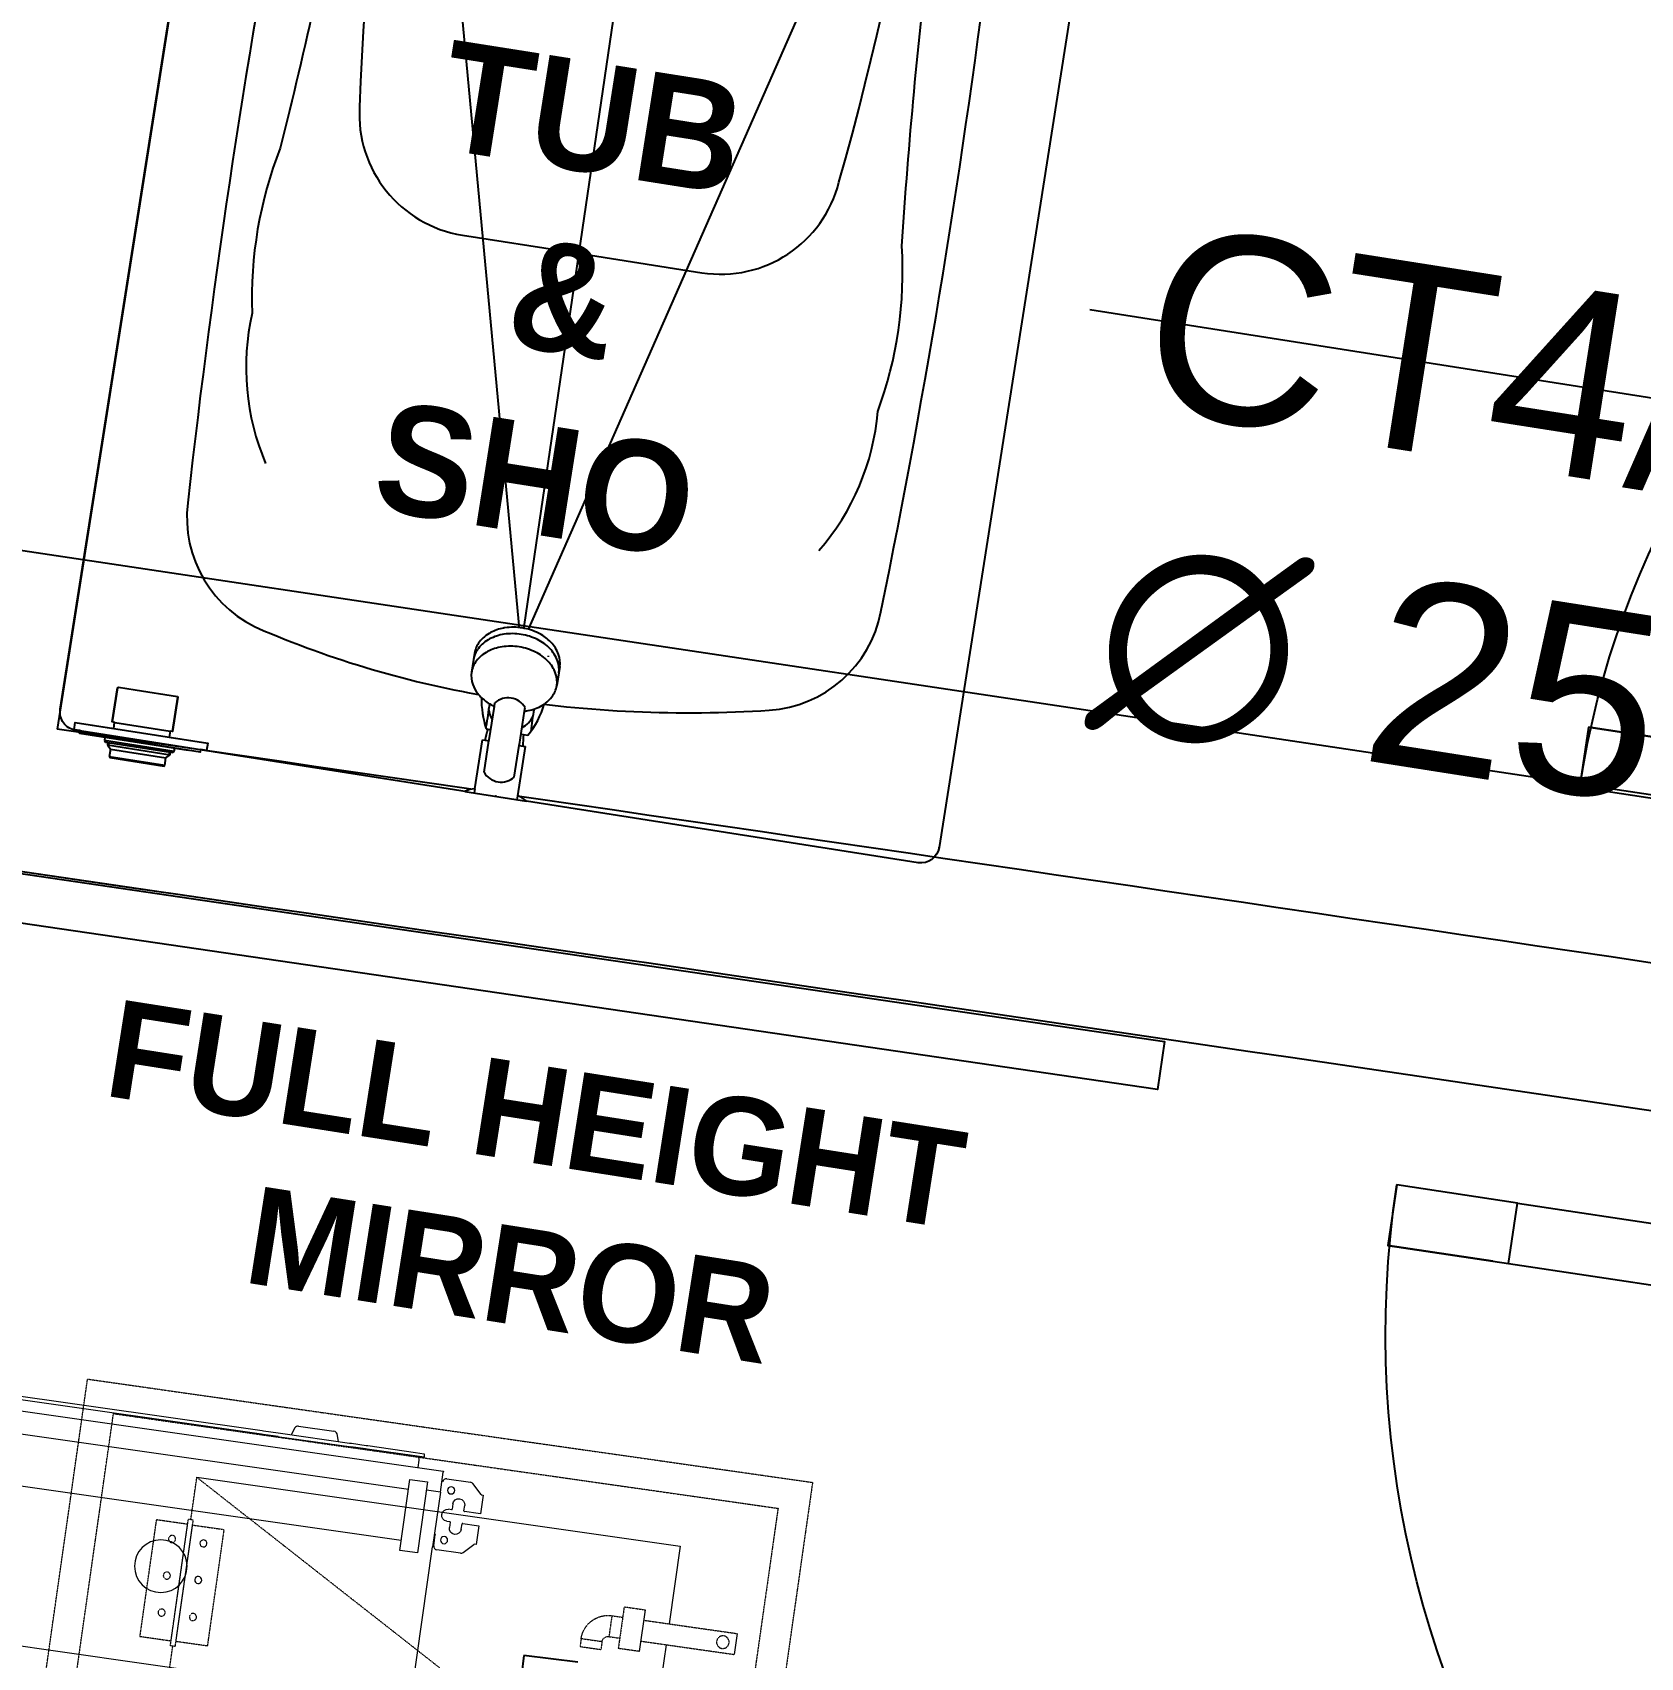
# Model space of a CAD drawing. Extents: x -678889171 to 586587, y -792238163 to 335485.
# Drawn here: x 29565 to 30882, y 31963 to 33295 of the extents above; entities that cross this region are included whole.
import ezdxf
from ezdxf import colors
from ezdxf.entities.mleader import LeaderData, LeaderLine
from ezdxf.math import Vec2, Vec3

# ---------------------------------------------------------------- set-up
doc = ezdxf.new("R2010")
doc.units = 0
doc.header["$MEASUREMENT"] = 0
doc.set_wipeout_variables(frame=1)
doc.linetypes.add('HIDDEN', pattern=[0.375, 0.25, -0.125])
doc.linetypes.add('XR-Typ32 7th to11Th$0$XR-A-TYP-2-3-4-6-7-8-9-10$0$HIDDEN', pattern=[0.375, 0.25, -0.125])
doc.layers.get('0').update_dxf_attribs({"color": 8})
doc.layers.get('Defpoints').update_dxf_attribs({"color": 252})
for name, color, linetype in [('1', 8, 'Continuous'), ('9TH-FURN$0$XR-A-TYP-7-8-9-10$0$I-GLAZ-FULL', 252, 'Continuous'), ('9TH-FURN$0$XR-A-TYP-7-8-9-10$0$I-SPCL', 252, 'Continuous'), ('E-POW-BLOCK', 4, 'Continuous'), ('E-SWIT-AIR', 6, 'Continuous'), ('E-TEXT', 3, 'Continuous'), ('XR-A-5TH floor-Ceiling$0$A-SITE-PATT', 12, 'Continuous'), ('XR-A-9TH-FLOOR$0$A-WALL', 252, 'Continuous'), ('XR-Typ32 7th to11Th$0$A-FURN-SANT', 252, 'Continuous'), ('XR-Typ32 7th to11Th$0$A-WALL', 252, 'Continuous'), ('XR-Typ32 7th to11Th$0$XR-A-TYP-2-3-4-6-7-8-9-10$0$A-DOOR', 252, 'Continuous'), ('XR-Typ32 7th to11Th$0$XR-A-TYP-2-3-4-6-7-8-9-10$0$A-FLOR-OVHD', 252, 'XR-Typ32 7th to11Th$0$XR-A-TYP-2-3-4-6-7-8-9-10$0$HIDDEN'), ('XR-Typ32 7th to11Th$0$XREF_3BR$0$I-WC', 252, 'Continuous')]:
    doc.layers.add(name, color=color, linetype=linetype)
for name, color, linetype, lineweight in [('14- SAD FLEX', 30, 'Continuous', 0), ('2-MH TEXT', 2, 'Continuous', 0), ('Air Outlets', 8, 'Continuous', 0), ('LATS_EQ_IDU', 7, 'Continuous', 0)]:
    doc.layers.add(name, color=color, linetype=linetype, lineweight=lineweight)
doc.styles.add('9TH-FURN$0$XR-A-TYP-7-8-9-10$0$XREF_1BR$0$KZT', font='')
doc.styles.add('ROMANS', font='romans.shx')
doc.styles.get("Standard").update_dxf_attribs({"font": 'arial.ttf'})
doc.styles.add('Work$0$E-M.MODUL', font='romans.shx', dxfattribs={"width": 0.8})
doc.styles.add('XR-Typ32 7th to11Th$0$XREF_1BR$0$KZT', font='')
doc.styles.get('9TH-FURN$0$XR-A-TYP-7-8-9-10$0$XREF_1BR$0$KZT').set_extended_font_data('AvantGarde LT Medium', bold=True)
doc.styles.get('XR-Typ32 7th to11Th$0$XREF_1BR$0$KZT').set_extended_font_data('AvantGarde LT Medium', bold=True)
doc.dimstyles.new('Work$0$S-DIM', dxfattribs={"dimscale": 500, "dimtxt": 0.2065, "dimasz": 0.104, "dimexe": 0, "dimexo": 0, "dimgap": 0, "dimtad": 0, "dimdec": 0, "dimzin": 0, "dimdsep": 46, "dimtxsty": 'Work$0$E-M.MODUL', "dimcen": 0.25, "dimclrd": 5, "dimclre": 5, "dimclrt": 1, "dimadec": 0, "dimazin": 0, "dimtfac": 1, "dimtdec": 0, "dimtofl": 0, "dimtmove": 0, "dimatfit": 3, "dimfxl": 1, "dimtolj": 1, "dimtzin": 0, "dimlwe": 13, "dimarcsym": 0})

# ---------------------------------------------------------------- blocks, each defined once
blk = doc.blocks.new('*U2788')
at = {"layer": '14- SAD FLEX', "color": 0, "linetype": 'HIDDEN', "ltscale": 0.1}
for p, q in [((0, 0), (0, 600.0841646477638)), ((0, 600.0841646477638), (600.0833275471232, 600.0841646477638)), ((600.0833275471232, 600.0841646477638), (600.0833275471232, 0)), ((25.00347202917328, 25.00350676415837), (25.00347202917328, 575.0806578837801)), ((25.00347202917328, 575.0806578837801), (575.0798555178917, 575.0806578837801)), ((575.0798555178917, 575.0806578837801), (575.0798555178917, 25.00350676415837)), ((100.0188423113432, 497.9218231859413), (100.0188423113432, 533.0120474935538)), ((100.0188423113432, 533.0120474935538), (500.0396741981094, 302.1586737747857)), ((97.98124891385669, 493.8466304255562), (72.03182511980413, 493.8466304255562)), ((72.03182511980413, 493.8466304255562), (72.03182511980413, 397.3981338289013)), ((97.98124881769763, 393.322941068458), (97.98124901007395, 497.9218231859413)), ((102.0564357088879, 497.9218231859413), (97.98124901007395, 497.9218231859413)), ((97.98124891385669, 397.3981338289013), (97.98124891385669, 493.8466308104835)), ((102.0564357088879, 393.322941068458), (102.0564357088879, 497.9218231859413)), ((102.0564357088879, 397.3981338289013), (102.0564356126124, 493.8466308104835)), ((102.0564356126124, 493.8466296558181), (128.0058595028822, 493.8466304255562)), ((128.0058595028822, 493.8466304255562), (128.0058595028822, 397.3981338289013)), ((452.7255636615446, 468.7580280478433), (461.6640898614423, 468.7580280478433)), ((452.7255636615446, 468.758027662916), (452.7255635653273, 451.4878382303432)), ((461.6640898614423, 477.3929597700044), (461.6640898614423, 442.9290411033871)), ((461.6640898614423, 477.3929597700044), (478.9342539886711, 477.3929597700044)), ((478.9342539886711, 468.7580280478433), (556.4645261222031, 468.7580280478433)), ((430.4547047051601, 446.4871369545435), (430.4547047051601, 439.8211787930195)), ((447.7248693133588, 446.4871369545435), (430.4547047051601, 446.4871369545435)), ((447.7248693133588, 439.8211787930195), (430.4547047051601, 439.8211787930195)), ((447.7248693133588, 446.4871369545435), (447.7248693133588, 439.8211787930195)), ((452.7255635653273, 451.4878382303432), (461.6640898614423, 451.4878393849212)), ((478.9342539886711, 442.9290411033871), (461.6640898614423, 442.9290411033871)), ((478.9342539886711, 451.4878393849212), (556.4645261222031, 451.4878397698485)), ((72.03182511980413, 397.3981338289013), (97.98124891385669, 397.3981338289013)), ((102.0564356260584, 393.322941068458), (97.98124881769763, 393.322941068458)), ((100.0188423113723, 220.3619035364391), (100.0188423113432, 393.322941068458)), ((128.0058595028822, 397.3981338289013), (102.0564358049887, 397.3981334439741)), ((500.0396741981094, 302.1586737747857), (99.9999999999709, 38.3633893840306)), ((72.03182511980413, 119.8382137950393), (72.03182511980413, 216.2867103916942)), ((72.03182511980413, 216.2867103916942), (97.98124891385669, 216.2867103916942)), ((97.98124881769763, 220.3619035369775), (97.98124901007395, 115.763021034596)), ((102.0564357088879, 220.3619035369775), (102.0564357088879, 115.763021034596)), ((128.0058595028822, 216.2867103916942), (102.0564358049887, 216.2867103916942)), ((128.0058595028822, 119.8382137950393), (128.0058595028822, 216.2867103916942)), ((461.5999838921416, 160.7362504821358), (461.5999838921416, 126.2771174738446)), ((461.5999838921416, 160.7362504821358), (478.8677498850448, 160.7362504821358)), ((478.8677498850448, 160.7362504821358), (478.8677498850448, 126.2771174738446)), ((452.6626988956414, 152.1025174213428), (461.5999838921416, 152.1025174213428)), ((452.6626988956414, 152.1025170364737), (452.6626987994241, 134.8347261266172)), ((478.8677498850448, 152.1025174213428), (556.387256168091, 152.1025174213428)), ((556.387256168091, 152.1025178062118), (556.3872560718737, 134.8347272810788)), ((452.6626987994241, 134.8347261266172), (461.5999838921416, 134.8347268962098)), ((478.8677498850448, 134.8347268962098), (556.387256168091, 134.8347272810788)), ((97.98124910640763, 119.8382134101994), (72.03182511980413, 119.8382137950393)), ((100.0049543550995, 38.3633893840306), (100.0000006955233, 119.8382133802515)), ((102.0564356126124, 119.8382137950393), (128.0058595028822, 119.8382137950393)), ((430.3949324698478, 129.834718863116), (430.3949324698478, 123.1696863363468)), ((447.6626989437209, 129.834718863116), (430.3949324698478, 129.834718863116)), ((447.6626989437209, 123.1696863363468), (430.3949324698478, 123.1696863363468)), ((447.6626989437209, 129.834718863116), (447.6626989437209, 123.1696863363468)), ((478.8677498850448, 126.2771174738446), (461.5999838921416, 126.2771174738446)), ((574.9999999518623, 25.00003477823338), (25.00000004805042, 25.00003477821883)), ((575.0798555178917, 25.00350676415837), (25.00347202917328, 25.00350676415837)), ((600, 0), (0, 0)), ((600.0833275471232, 0), (0, 0))]:
    blk.add_line(p, q, dxfattribs=at)
at = {"layer": '14- SAD FLEX', "color": 0}
for p, q in [((100.0188423113432, 533.0120474935538), (500.0743940094253, 533.0120478784811)), ((500.0743940094253, 533.0120478784811), (500.0647303540609, 468.7580280478287)), ((478.9342539886711, 477.3929597700044), (478.9342539886711, 442.9290411033871)), ((556.4645261222031, 468.758028432625), (556.4645260259858, 451.4878397698485)), ((500.0621329577989, 451.4878394897823), (500.0171061007131, 152.1025174213719)), ((97.98124881769763, 220.3619035359297), (102.0564357088879, 220.3619035369775)), ((500.0145090651349, 134.8347270012455), (499.9999999999709, 38.36338899919065)), ((102.0564356126124, 115.763021034596), (97.98124891385669, 115.763021034596)), ((99.9999999999709, 38.3633893840306), (499.9999999999709, 38.36338899919065))]:
    blk.add_line(p, q, dxfattribs=at)
at = {"layer": '14- SAD FLEX', "color": 0, "linetype": 'HIDDEN', "ltscale": 0.1, "extrusion": (-1.42399754853411e-13, -1.034918396585503e-17, -1)}
for centre in [(87.04413031798322, 480.1361383043259), (87.04413031798322, 449.8769432400732), (87.04413031798322, 419.2365421492577), (87.04413031798322, 163.8079009805224), (87.04413031798322, 133.5487059163279)]:
    blk.add_ellipse(centre, major_axis=(-0.06903214442768882, 2.914282286183419), ratio=0.9999986121527408, start_param=-1.547113260106945, end_param=4.736072047072639, dxfattribs=at)
at = {"layer": '14- SAD FLEX', "color": 0, "extrusion": (-1.423996162431592e-13, -1.159286019481091e-17, -0.9999999999999999)}
for centre in [(112.9935543045867, 480.1361383043259), (112.9935543045867, 449.8769432400732)]:
    blk.add_ellipse(centre, major_axis=(-0.09644531499280751, 2.913503903163032), ratio=0.9999986437471204, start_param=-1.537705593972815, end_param=4.745479713206769, dxfattribs=at)
at = {"layer": '14- SAD FLEX', "color": 0, "linetype": 'HIDDEN', "ltscale": 0.1, "extrusion": (-1.424000002475513e-13, -7.243162160348683e-19, -1)}
blk.add_ellipse((452.7255636615446, 446.4871369545435), major_axis=(0.007611438425366701, 22.2708894077617), ratio=0.9999985958797056, start_param=4.712047214624809, end_param=6.282843540459943, dxfattribs=at)
at = {"layer": '14- SAD FLEX', "color": 0, "linetype": 'HIDDEN', "ltscale": 0.1, "extrusion": (-1.423997549143763e-13, 4.416304190340832e-18, -1)}
blk.add_ellipse((545.7596911294386, 460.1229339088459), major_axis=(0.2859749141306694, 5.153106055716046), ratio=0.9999985931171109, start_param=4.656950285228202, end_param=10.94013559240779, dxfattribs=at)
at = {"layer": '14- SAD FLEX', "color": 0, "linetype": 'HIDDEN', "ltscale": 0.1, "extrusion": (-1.423999764817295e-13, -2.73921528487805e-18, -1)}
blk.add_ellipse((452.7255636615446, 446.4871369545435), major_axis=(-0.04293327599886879, 5.000516972191451), ratio=0.9999986144440955, start_param=-1.562210782169351, end_param=0.008585568415928169, dxfattribs=at)
at = {"layer": '14- SAD FLEX', "color": 0, "linetype": 'HIDDEN', "ltscale": 0.1, "extrusion": (-1.423996162431592e-13, -1.159286019481091e-17, -0.9999999999999999)}
for centre in [(112.9935543045867, 419.2365421492577), (112.9935543045867, 194.4483020713087), (112.9935543045867, 163.8079009805224), (112.9935543045867, 133.5487059163279)]:
    blk.add_ellipse(centre, major_axis=(-0.09644531499280751, 2.913503903163032), ratio=0.9999986437471204, start_param=-1.537705593972815, end_param=4.745479713206769, dxfattribs=at)
at = {"layer": '14- SAD FLEX', "color": 0, "extrusion": (-1.42399754853411e-13, -1.034918396585503e-17, -1)}
blk.add_ellipse((87.04413031798322, 194.4483020713087), major_axis=(-0.06903214442768882, 2.914282286183419), ratio=0.9999986121527408, start_param=-1.547113260106945, end_param=4.736072047072639, dxfattribs=at)
at = {"layer": '14- SAD FLEX', "color": 0, "linetype": 'HIDDEN', "ltscale": 0.1, "extrusion": (-1.424000002498914e-13, -7.311757154057209e-19, -1)}
blk.add_ellipse((452.6626988956414, 129.834718863116), major_axis=(0.0076103815013283, 22.26779687294046), ratio=0.9999985958797054, start_param=4.712047214624809, end_param=6.282843540459943, dxfattribs=at)
at = {"layer": '14- SAD FLEX', "color": 0, "linetype": 'HIDDEN', "ltscale": 0.1, "extrusion": (-1.423998156000341e-13, 3.322782993294559e-18, -1)}
blk.add_ellipse((545.6839076482865, 143.4686223511671), major_axis=(0.2859352036654175, 5.15239049561321), ratio=0.999998593117111, start_param=4.656950285228202, end_param=10.94013559240779, dxfattribs=at)
at = {"layer": '14- SAD FLEX', "color": 0, "linetype": 'HIDDEN', "ltscale": 0.1, "extrusion": (-1.423998594137635e-13, 7.735024328836069e-18, -1)}
blk.add_ellipse((452.6626988956414, 129.834718863116), major_axis=(0.09086152784630352, 4.999181617208096), ratio=0.9999985367180428, start_param=4.694215727483949, end_param=6.265012001105252, dxfattribs=at)
at = {"layer": '2-MH TEXT', "color": 0, "ltscale": 0.02, "style": 'ROMANS'}
blk.add_text('AD', height=47.40125465813107, dxfattribs=at).set_placement((235.4073977292865, 316.0083215827908))
blk = doc.blocks.new('1PH ISOLATOR')
at = {"color": 4}
blk.add_line((824.3083446043295, 1142.350314505508), (819.3079446043294, 1142.350314505508), dxfattribs=at)
at = {"layer": 'E-SWIT-AIR'}
for p, q in [((824.3083446043295, 1143.461514505508), (819.3079446043294, 1143.461514505508)), ((819.3079446043294, 1141.239114505508), (819.3079446043294, 1143.461514505508)), ((824.3083446043295, 1141.239114505508), (824.3083446043295, 1143.461514505508)), ((825.9751446043294, 1142.350314505508), (824.3083446043295, 1142.350314505508)), ((825.9751446043294, 1141.239114505508), (825.9751446043294, 1142.350314505508)), ((819.3079446043294, 1141.239114505508), (824.3083446043295, 1141.239114505508))]:
    blk.add_line(p, q, dxfattribs=at)
at = {"layer": 'E-SWIT-AIR', "color": 3}
for p, q in [((820.5634367605178, 1143.461514505508), (821.8465399987647, 1141.239114505508)), ((821.8465399987647, 1143.461514505508), (823.1296432370118, 1141.239114505508))]:
    blk.add_line(p, q, dxfattribs=at)
blk = doc.blocks.new('LATS_IDU_MIDDLE_STATIC_M1')
at = {"layer": 'LATS_EQ_IDU', "color": 251, "true_color": 0x636466}
for p, q in [((43.71799600124359, 350.305572271347), (289.1388980150223, 350.305572271347)), ((289.1388981342316, 347.3655722141266), (43.71799600124359, 347.3655722141266)), ((289.1388980150223, 350.305572271347), (290.3496975898743, 350.3055723905563)), ((290.6088980436325, 347.3655722141266), (289.1388981342316, 347.3655722141266)), ((290.3496975898743, 350.3055723905563), (302.5645171403885, 350.305572271347)), ((302.823717713356, 347.3655722141266), (290.6088980436325, 347.3655722141266)), ((302.1428039073944, 347.3655720949173), (363.6530734300613, 347.3655722141266)), ((302.5645171403885, 350.305572271347), (304.2937177419662, 350.305572271347)), ((304.2937177419662, 350.305572271347), (361.518176317215, 350.305572271347)), ((315.4553875923157, 356.2111114263535), (313.3059471845627, 350.305572271347)), ((318.21808385849, 358.1455723047256), (347.5938102006912, 358.1455721855164)), ((352.5059471130371, 350.305572271347), (350.3565065860748, 356.2111114263535)), ((361.518176317215, 350.305572271347), (363.247377038002, 350.305572271347)), ((375.2029958963394, 347.3655722141266), (362.9881764650345, 347.3655722141266)), ((363.247377038002, 350.305572271347), (375.4621967077255, 350.3055721521378)), ((376.6729961633682, 347.3655723333359), (375.2029958963394, 347.3655722141266)), ((375.4621967077255, 350.3055721521378), (376.6729960441589, 350.305572271347)), ((376.6729960441589, 350.305572271347), (416.0589472055435, 350.305572271347)), ((416.0589470863342, 347.3655723333359), (376.6729961633682, 347.3655723333359)), ((416.0589472055435, 350.305572271347), (423.3805457353592, 350.3055721521378)), ((423.8989471197128, 347.3655722141266), (416.0589470863342, 347.3655723333359)), ((423.3805457353592, 350.3055721521378), (423.8989471197128, 347.3655722141266)), ((-440.8530529737473, 338.3495721817017), (440.7549471855164, 338.3495721817017)), ((420.174947142601, 338.5455722808838), (420.1749470233917, 344.4255722761154)), ((420.174947142601, 338.5455722808838), (420.174947142601, 338.3495721817017)), ((440.7549315690994, 338.3495723009109), (440.9509471654892, 338.3495723009109)), ((440.9509471654892, 338.3495723009109), (440.9509470462799, 337.5655722618103)), ((440.9509470462799, 337.5655722618103), (440.9509471654892, 337.3695567846298)), ((440.9509471654892, 320.9055722951889), (440.9509469270706, 337.3695721626282)), ((414.6869472265244, 268.9655721187592), (414.6869469881058, 327.7655721902847)), ((414.6869469881058, 327.7655721902847), (429.3869470357895, 327.765572309494)), ((429.3869470357895, 327.765572309494), (429.3869472742081, 268.9655722379684)), ((440.9509471654892, 320.9055722951889), (429.3869470357895, 320.9055722951889)), ((440.9509469270706, 320.8975485563278), (440.9509471654892, 275.8234345912933)), ((444.6749470233917, 332.4695720672607), (464.2331591844559, 332.4695723056793)), ((474.1729470491409, 323.7475723028183), (466.3120530843735, 331.6084662675858)), ((474.1729470491409, 323.7475723028183), (474.4669470787048, 323.4535721540451)), ((474.4669470787048, 323.4535721540451), (476.0349470376968, 323.4535721540451)), ((476.0349470376968, 323.4535721540451), (476.0349471569061, 307.96957218647)), ((414.6787641048431, 319.4729298353195), (-414.776869893074, 319.4729297161102)), ((451.9269471168518, 307.96957218647), (449.4769471883774, 307.9695720672607)), ((452.41694688797, 312.8695722818375), (452.41694688797, 308.4595723152161)), ((462.2169470787048, 308.4595721960068), (462.2169470787048, 312.8695722818375)), ((474.1729470491409, 307.9695724248886), (462.7069470882416, 307.9695720672607)), ((476.0349471569061, 307.96957218647), (474.1729470491409, 307.9695724248886)), ((449.4769470691681, 298.1695722341537), (451.9269471168518, 298.169572353363)), ((452.4169472455978, 297.6795723438263), (452.4169472455978, 293.2695722579956)), ((462.2169469594955, 293.269572019577), (462.2169470787048, 297.679572224617)), ((462.7069470882416, 298.1695722341537), (474.1729471683502, 298.1695722341537)), ((474.1729471683502, 298.1695722341537), (476.0349471569061, 298.1695722341537)), ((476.0349471569061, 298.1695722341537), (476.0349470376968, 282.6855722665787)), ((440.9509348869324, 286.4095723628998), (441.2449469566345, 286.4095721244812)), ((441.7349470853806, 276.6095721721649), (441.7349470853806, 285.9195721149445)), ((466.3120530843735, 274.5306782722473), (474.1729471683502, 282.3915723562241)), ((474.4669471979141, 282.6855722665787), (474.1729471683502, 282.3915723562241)), ((476.0349470376968, 282.6855722665787), (474.4669471979141, 282.6855722665787)), ((414.6787641048431, 277.2582147121429), (-414.7768700122833, 277.2582147121429)), ((429.3869472742081, 268.9655722379684), (414.6869472265244, 268.9655721187592)), ((440.9509471654892, 148.8175722360611), (440.9509469270706, 275.8255723714828)), ((464.2331590652466, 273.669572353363), (444.6749470233917, 273.669572353363)), ((414.6787639856339, 147.3849295377731), (-414.776869893074, 147.3849296569824))]:
    blk.add_line(p, q, dxfattribs=at)
at = {"layer": 'LATS_EQ_IDU', "color": 251, "true_color": 0x636466, "extrusion": (0, -3.155443620884047e-30, -1)}
for centre, radius in [((-449.4769470691681, 323.6495721340179), 2.94), ((-449.4769470691681, 282.4895720481873), 2.94), ((-222.7049471139908, 228.5895721912384), 21.56)]:
    blk.add_circle(centre, radius, dxfattribs=at)
at = {"layer": 'LATS_EQ_IDU', "color": 251, "true_color": 0x636466}
for centre, radius, start, end in [((318.2180839776993, 355.2055721282959), 2.939999999997438, 90, 159.9999993406069), ((347.5938103199005, 355.2055721282959), 2.939999999998215, 20.00000065939313, 90), ((417.2349470853806, 344.4255721569061), 2.94, 0, 90), ((444.6749472618103, 329.5295721292496), 2.94, 90, 180), ((464.2331591844559, 329.5295723676682), 2.94, 45.00000482967316, 90), ((451.9269472360611, 308.4595723152161), 0.49, 270, 0), ((462.7069470882416, 308.4595721960068), 0.49, 180, 270), ((451.9269469976425, 297.679572224617), 0.49, 0, 90), ((462.7069470882416, 297.679572224617), 0.49, 90, 180), ((444.6749470233917, 276.6095721721649), 2.94, 180, 270), ((464.2331593036652, 276.6095721721649), 2.94, 270, 315.0000048296731)]:
    blk.add_arc(centre, radius, start, end, dxfattribs=at)
at = {"layer": 'LATS_EQ_IDU', "color": 251, "true_color": 0x636466, "extrusion": (0, -3.155443620884047e-30, -1)}
for centre, radius, start, end in [((-449.4769469499588, 303.0695720911026), 4.900000000000001, 270, 90), ((-457.3169471025467, 312.8695721626282), 4.899999999999998, 0, 180), ((-457.3169471025467, 293.2695722579956), 4.899999999999999, 180, 0), ((-441.2449470758438, 285.9195722341537), 0.49, 90, 180)]:
    blk.add_arc(centre, radius, start, end, dxfattribs=at)
at = {"layer": 'Air Outlets', "color": 251, "true_color": 0x636466, "extrusion": (2.559958938710841e-11, 7.891473315459956e-07, 0.9999999999996888), "rotation": 4.624811842361033e-08}
blk.add_blockref('*U2788', (141.6516206264987, -228.1797817113933, -1.918193416938081), dxfattribs=at)
at = {"layer": 'E-POW-BLOCK', "xscale": 40.04552503335542, "yscale": 40.04552503335542, "zscale": 40.04552503335542, "rotation": 90.90578391495268}
blk.add_blockref('1PH ISOLATOR', (46790.79846987574, -32151.06709912791, -1.918360447888481), dxfattribs=at)
blk = doc.blocks.new('XR-A-Ceiling-Typ32 7th to11Th')
at = {"layer": 'LATS_EQ_IDU', "color": 0, "extrusion": (1.948976930227397e-06, -7.766809593258665e-08, 0.9999999999980977), "rotation": 351.8886865076081}
blk.add_blockref('LATS_IDU_MIDDLE_STATIC_M1', (32217.51075686287, 18321.26284793508, 1.980775663411587), dxfattribs=at)
blk = doc.blocks.new('*D3278')
at = {"layer": '1', "color": 5, "lineweight": 13, "transparency": 16777216}
for p, q in [((30054.00992437536, 32534.40616271109), (28806.65896060798, 32716.97548199555)), ((29946.45226270717, 31799.55019968175), (28699.10129893979, 31982.11951896621))]:
    blk.add_line(p, q, dxfattribs=at)
at = {"layer": '1', "color": 5, "lineweight": -2, "transparency": 16777216}
for p, q in [((28799.1281855108, 32665.52368487984), (28768.26028968388, 32454.62790151334)), ((28706.63207403696, 32033.57131608191), (28737.49996986389, 32244.46709944843))]:
    blk.add_line(p, q, dxfattribs=at)
at = {"layer": '1', "color": 5, "transparency": 16777216}
for points in [[(28790.55288599151, 32666.7788140627), (28807.70348503009, 32664.26855569698), (28806.65896060798, 32716.97548199555)], [(28698.05677451767, 32034.82644526478), (28715.20737355624, 32032.31618689905), (28699.10129893979, 31982.11951896621)]]:
    blk.add_solid(points, dxfattribs=at)
at = {"layer": 'Defpoints', "color": 0, "transparency": 16777216}
for p in [(28806.65896060798, 32716.97548199555), (30054.00992437536, 32534.40616271109, -1.324230679352866e-07), (29946.45226270717, 31799.55019968175)]:
    blk.add_point(p, dxfattribs=at)
at = {"layer": '1', "color": 1, "transparency": 16777216, "insert": (28752.88012977388, 32349.54750048088), "char_height": 103.25, "attachment_point": 5, "rotation": 81.67299362887877, "style": 'Work$0$E-M.MODUL'}
blk.add_mtext('\\A1;743', dxfattribs=at)
blk = doc.blocks.new('XR-Typ32 7th to11Th$0$XREF_3BR$0$Ct370p')
blk.add_wipeout([(-0.028394533640589976, -0.08167026263266136), (-0.03280341146736238, -0.0876528990817458), (-0.03530892857138213, -0.09737965598514914), (-0.035136792619402175, -0.10000674821827153), (-0.03530892857138213, -0.11310750476459829), (-0.034672489861335, -0.11812964115800438), (-0.03399376051053123, -0.12026481073413123), (-0.03169535574110673, -0.12467462868254879), (-0.030490269089041268, -0.12637591477743948), (-0.028346489952548536, -0.12886672461713916), (-0.024967182829266535, -0.13184956782375729), (-0.021371133534733126, -0.13422966254844446), (-0.017323552462297165, -0.1362513712598825), (-0.007039916928082535, -0.1390812141457661), (6.383782391571896e-16, -0.1396127845297244), (0.0056207738788511125, -0.139274627884591), (0.013920192676947746, -0.13749855718768556), (0.02019000502768021, -0.13488547200651044), (0.0223342851002132, -0.1336512179699615), (0.025672044717887386, -0.13130298177381225), (0.02748837580757077, -0.12971762033347728), (0.029363366228942527, -0.12775745899427493), (0.03177518316015836, -0.1245520152839123), (0.03280341146736393, -0.12283426166800143), (0.033889404091870884, -0.12053338333725783), (0.03467248986133685, -0.11812964115800548), (0.03505092580157825, -0.11632032304389987), (0.03522675744368441, -0.11492463414783147), (0.035255188945271215, -0.09884968914884067), (0.035168789236473826, -0.09500832171972125), (0.034331673818416834, -0.0911832686471143), (0.03357468858506896, -0.08920509166864768), (0.03280341146738192, -0.08765289908178128), (0.030449642952920394, -0.08405825631295505), (0.028559559154060117, -0.08184327687054718), (0.026307965238111658, -0.07970874037865613), (0.024144792638722774, -0.07803803796698913), (0.023240962983347754, -0.07301715831169905), (0.022123742917416797, -0.06842594185726639), (0.021242870636790954, -0.06544164951281178), (0.020192534355596647, -0.06233881264188704), (0.019106081770375847, -0.05949855944066973), (0.0163765181752704, -0.053466309554627556), (0.014791852178181998, -0.05346630955462778), (0.01572925277675069, -0.04401936840408113), (0.017878867885375602, -0.04401936840408113), (0.017878867885375602, -0.0034164592020209106), (0.02012115820702677, -0.0028407759444121217), (0.021926675058301336, -0.0021498784647212277), (0.021926675058301336, -0.0021498784647212277), (0.024004295130082454, -0.0010672618770982134), (0.025582764808324637, -2.3037127760972e-15), (-0.025582764808324665, -2.3037127760972e-15), (-0.023786621340056158, -0.0009930409011281727), (-0.021853153474450687, -0.00187395849496505), (-0.02057559669457884, -0.0023587994849085248), (-0.02057559669457884, -0.0023587994849085248), (-0.019460050016521506, -0.0027230121892907466), (-0.017878867885372088, -0.003149409473657022), (-0.017878867885372088, -0.04401936840408113), (-0.01572925277675076, -0.04401936840408113), (-0.015580575470558009, -0.045873803244141226), (-0.015488738554514367, -0.046924071617617635), (-0.015316074087542056, -0.04874834827487021), (-0.015166352557749833, -0.05020355091019829), (-0.015050918956778694, -0.05126051734550241), (-0.014791852178182033, -0.05346630955462778), (-0.018280218076060624, -0.053466309554627556), (-0.019384244511312945, -0.055369037041737734), (-0.02080808552752321, -0.058062515937961384), (-0.02249592725032004, -0.06171285632734455), (-0.0240536618347284, -0.06572352555650932), (-0.024880769824878357, -0.06823454724151656), (-0.025443293367637537, -0.07016776449430459), (-0.02593161859486745, -0.0720537927953894), (-0.02634110969262564, -0.07384392600058012), (-0.02666749083238882, -0.07546551205610239), (-0.027050055755886517, -0.07770669123854562), (-0.02722785039876257, -0.07894550163051142), (-0.027441826386291668, -0.08072540138514767)]).dxf.layer = 'XR-Typ32 7th to11Th$0$A-FURN-SANT'
at = {"layer": 'XR-Typ32 7th to11Th$0$A-FURN-SANT'}
for p, q in [((-0.01787886788537207, 5.068153140541654e-05), (-0.01787886788536852, -0.003149409473657272)), ((0.01787886788537918, -0.003416459202021827), (0.01787886788537563, 0)), ((-0.01787886788536852, -0.003149409473657272), (-0.01787886788537207, -0.04401936840407927)), ((0.01787886788537918, -0.003416459202021827), (0.01787886788537563, -0.04401936840407927)), ((-0.01253571428572542, -0.01794291607075138), (-0.01253571428572542, -0.04401936840407927)), ((0.01253571428573252, -0.01794291607074427), (0.01253571428572897, -0.04401936840407927)), ((-0.01572925277675097, -0.04401936840407927), (-0.01787886788537207, -0.04401936840407927)), ((-0.01253571428572542, -0.04401936840407927), (-0.01572925277675097, -0.04401936840407927)), ((-0.01253571428572542, -0.04401936840407927), (-0.01253571428572542, -0.04489191204963561)), ((-0.01253571428572542, -0.04489191204963561), (-0.01253571428572542, -0.0725813780138509)), ((0.01572925277675452, -0.04401936840407927), (0.01253571428572897, -0.04401936840407927)), ((0.01253571428572897, -0.04401936840407927), (0.01253571428573252, -0.04489191204963561)), ((0.01253571428573252, -0.04489191204963561), (0.01253571428572897, -0.0725813780138509)), ((0.01787886788537563, -0.04401936840407927), (0.01572925277675452, -0.04401936840407927)), ((-0.01253571428572542, -0.0725813780138509), (-0.01253571428572542, -0.07552144434121999)), ((0.01253571428572897, -0.0725813780138509), (0.01253571428573252, -0.07552144434121999)), ((-0.03530892857138213, -0.1131075047645922), (-0.03530892857138213, -0.09737965598515785)), ((0.03530892857138568, -0.1131075047645922), (0.03530892857138923, -0.09737965598515075)), ((-0.02500000000003411, -0.1197072267789352), (-0.02500000000003411, -0.1202908552428426))]:
    blk.add_line(p, q, dxfattribs=at)
blk.add_lwpolyline([(0.02558276480832689, 0), (-0.02558276480832689, -7.105427357601002e-15)], dxfattribs=at)
for points in [[(-0.02558276480832689, -7.105427357601002e-15, 0.07768893097304896), (-0.01787886788536852, -0.003149409473657272)], [(0.01787886788537918, -0.003416459202021827, 0.1146559638912077), (0.02558276480832689, 0, -2.040379481594676)], [(-0.01572925277675097, -0.04401936840407927, 0.01175441006582145), (-0.01479185217817758, -0.05346630955462928, 0.8715293411082307)], [(0.01572925277675452, -0.04401936840407927, -0.01175441006582145), (0.01479185217818468, -0.05346630955462928, -0.8715293411082307)], [(-0.01462501648334324, -0.05346630955462217), (-0.01828021807605751, -0.05346630955462928, 0.1094724859775199), (-0.02744182638629056, -0.08072540138514483, 0.08638782816952728)], [(-0.01989606771524421, -0.07544726087879638, 0.02660990824048174), (-0.02022660230850448, -0.05692614523355388, 42.43089830861947)], [(-0.01253571428572542, -0.05897033866697399, 0.1789384641164113), (-0.02004013117829118, -0.06985982463141482, -7.981731971230445)], [(-0.01253571428572187, -0.05346630955462217), (-0.01462501648334324, -0.05346630955462217, 0.1618948752590729)], [(0.01479185217818468, -0.05346630955462928), (0.01253571428572897, -0.05346630955462928, 0.1618948752590729)], [(0.01691803074659859, -0.06985982463141482, 0.1229984033059245), (0.01253571428573252, -0.06172317449055242, -7.981731971230445)], [(0.01637651817527086, -0.05346630955462928), (0.01479185217818468, -0.05346630955462928, 0.1618948752590729)], [(0.02414479263872593, -0.07803803796699071, 0.07994677568552638), (0.01637651817527086, -0.05346630955462928, -0.2371822571315181)], [(0.01693986077971843, -0.07407566606781302, -0.01704061555800538), (0.0167826509510185, -0.05509211075104048, -135.1754357065881)], [(-0.01253571428572542, -0.0725813780138509, 0.007695850881152427), (-0.01392019267694877, -0.0729886035620595, 0.08582688903698608), (-0.02496718282925414, -0.07863759292597905, 0.02845035186401349), (-0.02744182638629056, -0.08072540138514483, 0.1267266876470203)], [(0.02414479263872593, -0.07803803796699071, 0.07879074585196283), (0.01392019267695588, -0.0729886035620595, 0.007695850881154122), (0.01253571428572897, -0.0725813780138509, 0.0755080478063295)], [(0.03530892857138923, -0.09737965598515075, 0.1267266876470196), (0.03280341146737697, -0.08765289908176044, 0.07566636179296912), (0.02758178325924732, -0.08085871515328336, 0.03014889810885108), (0.02496718282926125, -0.07863759292598616, 0.006988881818005764), (0.02414479263872593, -0.07803803796699071, 0.007695850881154122)], [(-0.02744182638629056, -0.08072540138514483, 0.01178267698383225), (-0.02839453364058642, -0.08167026263266308, 0.06553096877080353), (-0.03280341146737342, -0.08765289908176754, 0.1267266876470203), (-0.03530892857138213, -0.09737965598515785, 0.1267266876470189)], [(-0.03530892857138213, -0.09737965598515785, 0.1267266876470189), (-0.03280341146736987, -0.1071064128885411, 0.1060572036859059), (-0.02496718282925769, -0.1161217190443224, 0.08582688903697783), (-0.01392019267694877, -0.121770708408242, 0.07550804780632711), (0, -0.1238849357502829, 0.07550804780627629), (0.01392019267694877, -0.121770708408242, 0.08582688903695451), (0.02496718282925769, -0.1161217190443224, 0.1060572036858709), (0.03280341146737697, -0.1071064128885411, 0.1267266876470189), (0.03530892857138923, -0.09737965598515075, 0.1267266876470196)], [(0.03525518894527124, -0.0988496891488424, 0.01827226931952903), (0.03530892857138923, -0.09737965598515075, 0.1267266876470196)], [(-0.03530892857138213, -0.1078148961091969, 0.1267266876470189), (-0.03280341146737342, -0.1175416530125872, 0.1060572036859059), (-0.02496718282925769, -0.1265569591683686, 0.08582688903697783), (-0.01392019267694877, -0.1322059485322811, 0.07550804780632711), (3.552713678800501e-15, -0.1343201758743291, 0.07550804780627629), (0.01392019267694877, -0.1322059485322882, 0.08582688903695451), (0.02496718282925769, -0.1265569591683686, 0.1060572036858709), (0.03280341146737697, -0.1175416530125872, 0.1267266876470182), (0.03530892857138923, -0.1078148961091969, 0.1267266876470196)], [(-0.03530892857138213, -0.1131075047645922, 0.1267266876470189), (-0.03280341146737342, -0.1228342616679825, 0.1060572036859059), (-0.02496718282925414, -0.1318495678237639, 0.07797044952644439), (-0.0150000000000432, -0.1371442304635266, 0.00780421401378509), (-0.01392019267694877, -0.1374985571876834, 0.07550804780632711), (3.552713678800501e-15, -0.1396127845297244, 0.07550804780627629), (0.01392019267694877, -0.1374985571876834, 0.007804214013386815), (0.01499999999998991, -0.1371442304635409, 0.07797044952682124), (0.02496718282925769, -0.1318495678237639, 0.1060572036858709), (0.03280341146737342, -0.1228342616679825, 0.1267266876470182), (0.03530892857138568, -0.1131075047645922, 0.1267266876470196)]]:
    blk.add_lwpolyline(points, format="xyb", dxfattribs=at)
for centre, start, end in [((0, -0.02824655702448098), 39.41825116137183, 140.5817488386282), ((0, -0.06521780338749039), 219.4182511613718, 320.5817488386281)]:
    blk.add_arc(centre, 0.016226803430033, start, end, dxfattribs=at)
blk.add_point((0, 0), dxfattribs=at)
blk.add_point((0, 0), dxfattribs=at)
blk = doc.blocks.new('XR-Typ32 7th to11Th$0$XREF_3BR$0$SHOWER C')
at = {"layer": 'XR-Typ32 7th to11Th$0$A-FURN-SANT'}
for p, q in [((4660.122065586096, 6584.177894006323), (4659.622074720653, 6583.677903140851)), ((4659.622074720653, 6583.677903140851), (4705.62123434263, 6583.677903140851)), ((4659.622074720653, 6583.677903140851), (4659.62207472065, 6577.178021889929)), ((4705.121243477155, 6584.177894006323), (4660.122065586096, 6584.177894006323)), ((4705.62123434263, 6583.677903140851), (4705.121243477155, 6584.177894006323)), ((4705.62123434263, 6577.178021889929), (4705.62123434263, 6583.677903140851)), ((4737.620649731834, 6566.166534751719), (4627.62265933145, 6566.178222849885)), ((4732.620741077262, 6568.166498213555), (4642.622385295137, 6568.178186311707)), ((4654.622166066081, 6572.17811323535), (4653.622184335167, 6571.178131504443)), ((4653.622184335167, 6571.178131504443), (4711.621124728088, 6571.178131504443)), ((4653.622184335167, 6571.178131504443), (4653.622184335167, 6568.178186311707)), ((4710.62114299717, 6572.17811323535), (4654.622166066081, 6572.17811323535)), ((4659.62207472065, 6577.178021889929), (4656.62212952791, 6574.178076697186)), ((4708.621179535341, 6574.178076697186), (4656.62212952791, 6574.178076697186)), ((4656.62212952791, 6574.178076697186), (4656.62212952791, 6572.17811323535)), ((4657.542112720344, 6572.17811323535), (4657.542112720344, 6575.09805988954)), ((4705.62123434263, 6577.178021889929), (4659.62207472065, 6577.178021889929)), ((4708.621179535341, 6574.178076697186), (4705.62123434263, 6577.178021889929)), ((4707.70119634294, 6572.17811323535), (4707.70119634294, 6575.09805988954)), ((4708.621179535345, 6572.17811323535), (4708.621179535341, 6574.178076697186)), ((4711.621124728088, 6571.178131504443), (4710.62114299717, 6572.17811323535)), ((4711.621124728088, 6568.178186311707), (4711.621124728088, 6571.178131504443)), ((4737.620649731834, 6560.166644366233), (4627.62265933145, 6560.178332464398)), ((4657.622111258825, 6555.069625797478), (4657.622111258825, 6526.667256380664)), ((4659.622074720653, 6555.269622143613), (4659.622074720653, 6555.269622143613)), ((4659.622074720653, 6555.269622143613), (4659.622074720653, 6555.069625797478)), ((4705.62123434263, 6555.069625797478), (4659.622074720653, 6555.069625797478)), ((4705.62123434263, 6555.069625797478), (4705.62123434263, 6555.269622143613)), ((4707.62119780443, 6555.269622143613), (4707.62119780443, 6555.269622143613)), ((4707.62119780443, 6526.667256380664), (4707.621197804434, 6555.069625797478))]:
    blk.add_line(p, q, dxfattribs=at)
blk.add_lwpolyline([(4693.121462706215, 6526.167265515214), (4693.121462706215, 6526.167265515214), (4658.122102124267, 6526.167265515222, -0.4142135623698984), (4657.622111258825, 6526.667256380664), (4657.622111258825, 6555.069625797478), (4659.622074720653, 6555.069625797478), (4659.622074720653, 6555.269622143613), (4659.622074720653, 6555.269622143613), (4659.622074720653, 6555.269622143613), (4659.622074720653, 6555.269622143613), (4659.622074720653, 6560.158332829786), (4627.62265933145, 6560.158332829786), (4627.62265933145, 6566.178222849885), (4632.622567985993, 6566.178222849885), (4632.622567985993, 6568.178186311707), (4732.620741077262, 6568.166498213555), (4732.620741077266, 6566.166534751726), (4737.620649731834, 6566.166534751719), (4737.620649731834, 6560.166644366233), (4705.621234342634, 6560.158332829786), (4705.62123434263, 6555.269622143613), (4705.62123434263, 6555.269622143613), (4705.62123434263, 6555.269622143613), (4705.62123434263, 6555.269622143613), (4705.62123434263, 6555.069625797478), (4707.621197804434, 6555.069625797478), (4707.62119780443, 6526.667256380664, -0.4142135623698984), (4707.121206938988, 6526.167265515214), (4693.121462706215, 6526.167265515214)], format="xyb", dxfattribs=at)
blk = doc.blocks.new('XR-Typ32 7th to11Th$0$MILANO-P')
at = {"layer": 'XR-Typ32 7th to11Th$0$A-FURN-SANT'}
for points in [[(-1.499896366632072, 0.3389612934542043, -0.414213562373095), (-1.484896366632071, 0.3539612934543044), (-0.01500051226334165, 0.3539619254201583, -0.414213562373095), (-5.122633410792332e-07, 0.3389619254201506), (-1.4210854715202e-14, 0), (0, -0.3599999999999, -0.414213562373095), (-0.01500000000000057, -0.3749999999999005), (-1.48489585436873, -0.3750006319659533, -0.414213562373095), (-1.499895854368745, -0.3600006319658533), (-1.499895854368731, -6.31965946240598e-07)], [(-1.419895854368804, -6.319659533460253e-07, 0.05554738408239406), (-1.395363383361513, -0.2201439940753005, 0.3399602952490631), (-1.301618037087991, -0.2980573782808804, 0.03911142835544864), (-0.175021909804471, -0.2603851513602891, 0.3359260527164402), (-0.08609722878652804, -0.1787046076590357, 0.04494765941709192), (-0.06999999999995055, -7.105427357601002e-15, 0.05088692500642941), (-0.08609774104986911, 0.1576665330792864, 0.3359260527164403), (-0.1750224220677978, 0.2393470767805397, 0.03911142982106241), (-1.301618549351346, 0.2770180397692386, 0.3399602952490632), (-1.39536389562484, 0.1991046555636657, 0.06133307423688695)]]:
    blk.add_lwpolyline(points, format="xyb", close=True, dxfattribs=at)
for points in [[(-0.2000005122632729, 0.0736424527281514), (-0.1999999999999318, -7.105427357601002e-15), (-0.2000005122632729, 0.0736424527281514), (-0.2000005122633013, 0.09252400407062567, 0.3762079503962065), (-0.2868904375358596, 0.1916609091093378, 0.02323539835708889), (-0.7496701478448102, 0.2311000215602661, -0.01268677154132642), (-1.002846547520477, 0.2473067951496191, 0.103858096540129), (-1.139896366632144, 0.248961293454343, 0.1585008142566286), (-1.259896366632148, 0.2189612934543419)], [(-0.2000005122632871, 0.08356800527854347, 0.414213562373095), (-0.3000005122632814, 0.1835680052786159, 0.06379300604352353), (-0.959110517658857, 0.188312756931623, 0.3874386920618246), (-1.049896366632126, 0.08873816468612006), (-1.049895854368785, -6.31965946240598e-07), (-1.049895854368785, -0.1097775031977619, 0.3874386920618246), (-0.9591100053955302, -0.2093520954432577, 0.06379300516282002), (-0.2999999999999403, -0.2046060798583653, 0.414213562373095), (-0.1999999999999602, -0.1046060798582928)], [(-1.259895854368807, -0.2400006319659767, 0.1585008142566286), (-1.139895854368802, -0.2700006319659778, 0.1038580849743234), (-1.002846035257122, -0.2683448697293755, -0.01268677154132631), (-0.7496696355814834, -0.2521380961400155, 0.02323539835708889), (-0.2868899252725328, -0.2126989836890942, 0.3762079503962065), (-0.1999999999999602, -0.1135620786503821), (-0.1999999999999318, -0.09468052730790788), (-0.1999999999999318, -7.105427357601002e-15), (-0.1999999999999318, -0.09468052730790788)]]:
    blk.add_lwpolyline(points, format="xyb", dxfattribs=at)
for p in [(-1.499896366632058, 0.3389612934542043, -1.076436123921587e-07), (-1.48489585436873, -0.3750006319659533)]:
    blk.add_point(p, dxfattribs=at)
blk = doc.blocks.new('*U1254')
for p, q in [((-99.99999999999545, -20.00000000022424), (-99.99999999995782, -140.000000000156)), ((-50.00000000000909, -20.00000000020666), (-99.99999999999545, -20.00000000022424)), ((-49.99999999999352, -90.00000000015436), (-50.00000000000909, -20.00000000020666)), ((749.9999999997109, -89.9999999998731), (749.9999999996862, -19.99999999992539)), ((749.9999999996862, -19.99999999992539), (799.9999999996771, -19.99999999990781)), ((799.9999999996771, -19.99999999990781), (799.9999999997148, -139.9999999998396)), ((-59.99999999997146, -140.000000000142), (-59.99999999998897, -90.00000000015788)), ((-59.99999999998897, -90.00000000015788), (-49.99999999999352, -90.00000000015436)), ((759.9999999997109, -89.99999999986957), (749.9999999997109, -89.9999999998731)), ((759.9999999997284, -139.9999999998537), (759.9999999997109, -89.99999999986957)), ((-59.99999999997146, -140.000000000142), (-99.99999999995782, -140.000000000156)), ((759.9999999997284, -139.9999999998537), (799.9999999997148, -139.9999999998396)), ((709.9999999999952, -859.999999999612), (709.9999999997863, -239.9999999998371)), ((759.999999999977, -859.9999999995945), (759.9999999997681, -239.9999999998196))]:
    blk.add_line(p, q)
for points in [[(709.9999999997863, -239.9999999998371), (759.9999999997681, -239.9999999998196), (759.999999999733, -139.9999999998537), (709.9999999997511, -139.9999999998712), (709.9999999997817, -226.9999999998399)], [(710.0000000000043, -859.999999999612), (759.9999999999861, -859.9999999995945), (760.0000000000213, -959.9999999995581), (710.0000000000394, -959.9999999995756), (710.0000000000089, -872.9999999996047), (710.0000000000394, -959.9999999995756)]]:
    blk.add_lwpolyline(points, close=True)
blk.add_arc((759.999999999733, -139.9999999998537), 819.9999999997044, 180.00000000002, 270.0000000000196)
at = {"layer": 'XR-Typ32 7th to11Th$0$XR-A-TYP-2-3-4-6-7-8-9-10$0$A-FLOR-OVHD'}
for p, q in [((-50.00000000001819, -20.00000000020666), (749.9999999996862, -19.99999999992539)), ((-59.99999999997146, -140.000000000142), (759.999999999733, -139.9999999998537))]:
    blk.add_line(p, q, dxfattribs=at)
blk = doc.blocks.new('*U1255')
for p, q in [((0, -19.99999999990781), (-3.763034328585491e-11, -139.9999999998396)), ((49.99999999999091, -19.99999999992539), (0, -19.99999999990781)), ((49.99999999996624, -89.9999999998731), (49.99999999999091, -19.99999999992539)), ((749.9999999996706, -90.0000000001192), (749.9999999996862, -20.0000000001715)), ((749.9999999996862, -20.0000000001715), (799.9999999996726, -20.00000000018908)), ((799.9999999996726, -20.00000000018908), (799.999999999635, -140.0000000001208)), ((39.99999999994873, -139.9999999998537), (39.99999999996624, -89.99999999986957)), ((39.99999999996624, -89.99999999986957), (49.99999999996624, -89.9999999998731)), ((759.9999999996661, -90.00000000012272), (749.9999999996706, -90.0000000001192)), ((759.9999999996486, -140.0000000001068), (759.9999999996661, -90.00000000012272)), ((39.99999999994873, -139.9999999998537), (-3.763034328585491e-11, -139.9999999998396)), ((759.9999999996486, -140.0000000001068), (799.999999999635, -140.0000000001208)), ((39.99999999973522, -759.9999999995945), (39.99999999990905, -239.9999999998196)), ((89.99999999971703, -759.999999999612), (89.99999999989086, -239.9999999998371))]:
    blk.add_line(p, q)
for points in [[(89.99999999989086, -239.9999999998371), (39.99999999990905, -239.9999999998196), (39.99999999994418, -139.9999999998537), (89.99999999992599, -139.9999999998712), (89.99999999989541, -226.9999999998399)], [(89.99999999970794, -759.999999999612), (39.99999999972613, -759.9999999995945), (39.999999999691, -859.9999999995581), (89.99999999967281, -859.9999999995756), (89.99999999970339, -772.9999999996047), (89.99999999967281, -859.9999999995756)]]:
    blk.add_lwpolyline(points, close=True)
blk.add_arc((39.99999999994418, -139.9999999998537), 719.9999999997044, 269.9999999999804, 359.99999999998)
at = {"layer": 'XR-Typ32 7th to11Th$0$XR-A-TYP-2-3-4-6-7-8-9-10$0$A-FLOR-OVHD'}
for p, q in [((749.9999999996953, -20.0000000001715), (49.99999999999091, -19.99999999992539)), ((759.9999999996486, -140.0000000001068), (39.99999999994418, -139.9999999998537))]:
    blk.add_line(p, q, dxfattribs=at)
blk = doc.blocks.new('XR-Typ32 7th to11Th')
at = {"layer": 'XR-Typ32 7th to11Th$0$A-FURN-SANT'}
blk.add_line((32926.51447956339, 20365.17249936149, -1.242139865070944e-08), (32747.94426127482, 19151.87762192563, -1.199438760965389e-08), dxfattribs=at)
at = {"layer": 'XR-Typ32 7th to11Th$0$A-FURN-SANT', "elevation": -1.203567963148476e-08}
blk.add_lwpolyline([(32633.32304046381, 20682.70087695272), (32765.21202612505, 19269.20340468112), (33338.63179294706, 20571.88045492105)], dxfattribs=at)
at = {"layer": 'XR-Typ32 7th to11Th$0$A-WALL'}
blk.add_line((32742.52337467731, 21473.61276719088), (32385.27313832366, 19201.99158455315, -1.324230679352866e-07), dxfattribs=at)
for radius, end in [(493161.4284892301, 81.73011943191953), (493041.4284892301, 81.7659006674976)]:
    blk.add_arc((-38549.09603315842, -468831.3165203158, -1.324230679352866e-07), radius, 81.50228049026744, end, dxfattribs=at)
at = {"layer": 'XR-Typ32 7th to11Th$0$A-FURN-SANT', "xscale": 1000.000000000002, "yscale": 1000.000000000002, "zscale": 1000.000000000002, "rotation": 81.06248857194446}
blk.add_blockref('XR-Typ32 7th to11Th$0$MILANO-P', (32968.16949365066, 20630.04121807717, -1.242111308947549e-08), dxfattribs=at)
at = {"layer": 'XR-Typ32 7th to11Th$0$A-FURN-SANT', "extrusion": (-3.122855923246521e-09, 4.7558341674916e-10, 1), "rotation": 171.0723692476809}
blk.add_blockref('XR-Typ32 7th to11Th$0$XREF_3BR$0$SHOWER C', (38098.31403261369, 24952.82425401387, 0.0001189337425558921), dxfattribs=at)
at = {"layer": 'XR-Typ32 7th to11Th$0$XR-A-TYP-2-3-4-6-7-8-9-10$0$A-DOOR', "extrusion": (3.298039454074283e-12, 2.199207420760228e-11, -1), "zscale": -1, "rotation": 98.52879939517454}
for name, p in [('*U1255', (-34477.57310404043, 18986.85376004402, 5.434670480612562e-07)), ('*U1254', (-34319.74143081658, 17934.40568265972, 5.375913922290654e-07))]:
    blk.add_blockref(name, p, dxfattribs=at)
at = {"layer": 'XR-Typ32 7th to11Th$0$A-FURN-SANT', "insert": (32800.71719916653, 19554.3042924826, -1.242139865070944e-08), "char_height": 90, "attachment_point": 5, "rotation": 351.0174302413585, "style": 'XR-Typ32 7th to11Th$0$XREF_1BR$0$KZT'}
blk.add_mtext_dynamic_manual_height_columns('TUB & SHO', width=201.1216216216216, gutter_width=905.8973797663639, heights=[0], dxfattribs=at)
at = {"layer": 'XR-Typ32 7th to11Th$0$XREF_3BR$0$I-WC', "extrusion": (-3.122855923246527e-09, 4.755834167491603e-10, 1), "xscale": 1000.000000000004, "yscale": 1000.000000000004, "zscale": 1000.000000000004, "rotation": 171.0723692476809}
blk.add_blockref('XR-Typ32 7th to11Th$0$XREF_3BR$0$Ct370p', (32744.69808426956, 19146.85161432964, 0.0001044553432182643), dxfattribs=at)

msp = doc.modelspace()

# ---------------------------------------------------------------- linework, layer by layer
at = {"layer": '9TH-FURN$0$XR-A-TYP-7-8-9-10$0$I-GLAZ-FULL', "elevation": -1.219673360669605e-08}
msp.add_lwpolyline([(29502.89081280879, 32613.36282976159), (30492.26713872587, 32468.17559141746), (30486.46188542287, 32428.59909543708), (29497.05459766948, 32573.47942906395)], close=True, dxfattribs=at)

# ---------------------------------------------------------------- texts
at = {"layer": '9TH-FURN$0$XR-A-TYP-7-8-9-10$0$I-SPCL', "insert": (29966.76912496314, 32342.14277796881, -1.219673360669605e-08), "char_height": 80, "attachment_point": 5, "rotation": 351.0624885719444, "style": '9TH-FURN$0$XR-A-TYP-7-8-9-10$0$XREF_1BR$0$KZT'}
msp.add_mtext_dynamic_manual_height_columns('FULL HEIGHT\\PMIRROR', width=1932.754287415214, gutter_width=905.8973797663639, heights=[596.9653617934965], dxfattribs=at)

# ---------------------------------------------------------------- next in the draw order: block references
at = {"layer": 'XR-A-9TH-FLOOR$0$A-WALL'}
msp.add_blockref('XR-Typ32 7th to11Th', (-2800.434649049275, 13522.11598560929), dxfattribs=at)

# ---------------------------------------------------------------- next in the draw order: linework, layer by layer
at = {"layer": '1', "color": 4}
msp.add_line((28240.02610752743, 33067.87716042007), (31347.27986906943, 32601.89516647394), dxfattribs=at)

# ---------------------------------------------------------------- next in the draw order: block references
at = {"layer": 'XR-A-5TH floor-Ceiling$0$A-SITE-PATT', "color": 4}
msp.add_blockref('XR-A-Ceiling-Typ32 7th to11Th', (-2800.434648258932, 13522.02358364844), dxfattribs=at)

# ---------------------------------------------------------------- next in the draw order: dimensions: what is measured, and where the dimension line sits
at = {"layer": '1', "color": 4}
dim = msp.add_aligned_dim(p1=(29946.45226270717, 31799.55019968176), p2=(30054.00992437536, 32534.40616271109, -1.324230679352866e-07), distance=1260.641100057985, dimstyle='Work$0$S-DIM', dxfattribs=at)
dim.commit()
dim.dimension.update_dxf_attribs({"geometry": '*D3278', "text_midpoint": (28752.88012977388, 32349.54750048088)})

# ---------------------------------------------------------------- next in the draw order: leaders
at = {"layer": 'E-TEXT', "color": 30}
ml = msp.add_multileader_mtext('Standard', dxfattribs=at)
ml.set_content('\\C30;CT4/DP-T-8 {\\A1;3(1x3)mm\\H0.7x;\\S2^ ;\\H1.42857x; \\P∅ 25 mm PVC CONDUIT}', color=3)
ml.set_leader_properties(color=30)
ml.build(insert=Vec2(0, 0))
ml.multileader.update_dxf_attribs({"text_right_attachment_type": 6, "dogleg_length": 0.2763936738358556, "arrow_head_size": 153.5520410199195, "scale": 2})
ctx = ml.context
ctx.base_point, ctx.scale, ctx.char_height, ctx.arrow_head_size, ctx.landing_gap_size, ctx.plane_origin, ctx.plane_x_axis, ctx.plane_y_axis = Vec3(30491.87271815531, 33163.66319622103, 4.78313456885599e-07), 2, 153.5520410199195, 153.5520410199195, 3.071040820398391, Vec3(29727.75133299112, 43361.21396793092, 4.954458782337549e-05), Vec3(0.987858365473169, -0.1553571683723638, -6.650382193993394e-10), Vec3(0.1553571683723638, 0.987858365473169, 4.772532821513509e-09)
ctx.right_attachment = 6
notes = []
notes.append((ctx, [(1, (1, 1, 0), (32859.49858700873, 32685.63499507902, -1.624755372126915e-06), (-0.987858365473169, 0.1553571683723638, 6.650382193993392e-10), 0.5527873476717117, [(1, [(32946.34053903073, 33243.66861929744, 1.071134297451803e-06)], 0, [])])]))
ctx.mtext.insert, ctx.mtext.text_direction, ctx.mtext.rotation, ctx.mtext.width, ctx.mtext.defined_height, ctx.mtext.flow_direction, ctx.mtext.extrusion = Vec3(30507.31421343238, 33242.08229713608, 8.574337829121567e-07), Vec3(0.987858365473169, -0.1553571683723638, -6.650382193993403e-10), 6.127196305825363, 2517.586958115766, 582.9320752441894, 5, Vec3(-8.448361672147636e-11, -4.817904926852595e-09, 1)
for ctx, leaders in notes:
    for number, flags, end, landing, length, lines in leaders:
        leader = LeaderData()
        leader.index, (leader.has_last_leader_line, leader.has_dogleg_vector, leader.attachment_direction) = number, flags
        leader.last_leader_point, leader.dogleg_vector, leader.dogleg_length = Vec3(end), Vec3(landing), length
        for number, points, colour, breaks in lines:
            line = LeaderLine()
            line.index, line.vertices, line.color, line.breaks = number, Vec3.list(points), colors.encode_raw_color(colour), breaks
            leader.lines.append(line)
        ctx.leaders.append(leader)

doc.saveas('drawing.dxf')
